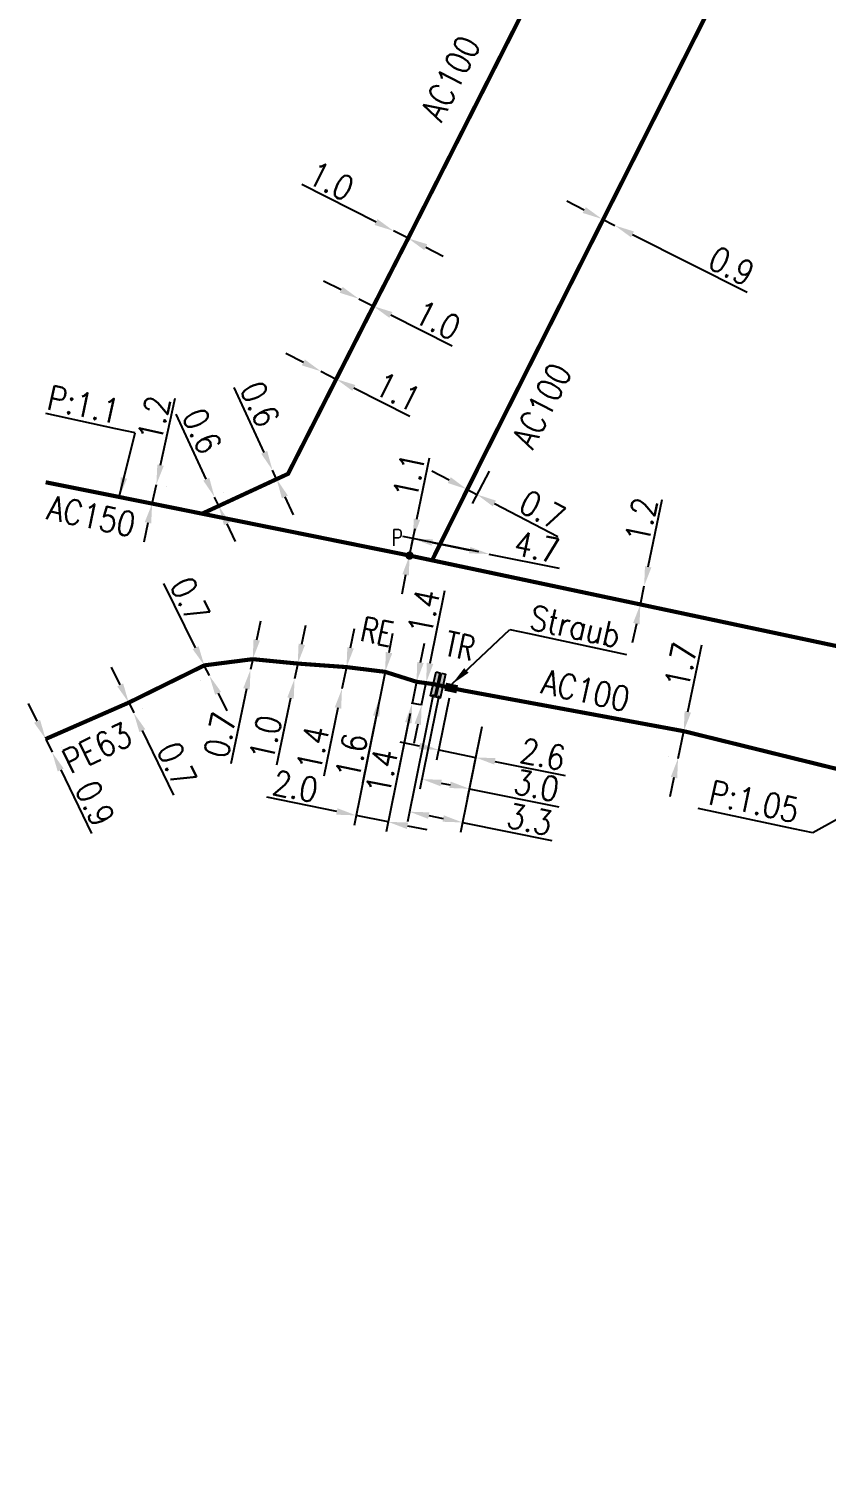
# Model space of a CAD drawing. Header units: millimetres. Extents: x 155997 to 157006, y 121209 to 122008.
# Drawn here: x 155999 to 156047.7, y 121793.4 to 121880.6 of the extents above; entities that cross this region are included whole.
import ezdxf
from ezdxf.enums import TextEntityAlignment as Align

# ---------------------------------------------------------------- set-up
doc = ezdxf.new("R2010")
doc.units = ezdxf.units.MM
doc.linetypes.add('L_25_AP', pattern=[2000, 1000, 1000])
doc.linetypes.add('L_25_PE', pattern=[2000, 1000, 1000])
doc.layers.get('0').update_dxf_attribs({"linetype": 'CONTINUOUS'})
for name, color, linetype in [('L_150', 1, 'CONTINUOUS'), ('L_300', 7, 'CONTINUOUS'), ('L_340', 7, 'CONTINUOUS')]:
    doc.layers.add(name, color=color, linetype=linetype)
doc.styles.add('G_ROMANS', font='ROMANS.SHX', dxfattribs={"width": 0.75})
doc.styles.get("Standard").update_dxf_attribs({"font": 'romans.shx', "width": 0.85})
doc.dimstyles.get("Standard").update_dxf_attribs({"dimtxt": 1.5, "dimasz": 1.2, "dimexe": 0.625, "dimexo": 0.625, "dimgap": 0.25, "dimtad": 1, "dimdec": 1, "dimzin": 0, "dimdsep": 46, "dimtxsty": 'Standard', "dimcen": -0.5, "dimadec": 0, "dimazin": 0, "dimtfac": 1, "dimtdec": 1, "dimtmove": 0, "dimatfit": 3, "dimfxl": 0, "dimtolj": 1, "dimtzin": 0, "dimarcsym": 0})

# ---------------------------------------------------------------- blocks, each defined once
blk = doc.blocks.new('*D581')
at = {"layer": 'L_150', "color": 0, "linetype": 'Continuous', "lineweight": -2, "transparency": 16777216}
for p, q in [((156032.887, 121869.49), (156031.815, 121870.03)), ((156033.959, 121868.951), (156034.762, 121868.546)), ((156035.834, 121868.006), (156042.827, 121864.483))]:
    blk.add_line(p, q, dxfattribs=at)
at = {"layer": 'L_150', "color": 0, "linetype": 'Continuous', "transparency": 16777216}
for points in [[(156032.977, 121869.669), (156032.797, 121869.312), (156033.959, 121868.951)], [(156035.924, 121868.184), (156035.744, 121867.827), (156034.762, 121868.546)]]:
    blk.add_solid(points, dxfattribs=at)
at = {"layer": 'L_150', "color": 0, "linetype": 'Continuous', "transparency": 16777216, "insert": (156041.888, 121866.076), "char_height": 1.5, "attachment_point": 5, "rotation": 333.26327}
blk.add_mtext('\\A1;0.9', dxfattribs=at)
blk = doc.blocks.new('*D580')
at = {"layer": 'L_150', "color": 0, "linetype": 'Continuous', "lineweight": -2, "transparency": 16777216}
for p, q in [((156020.173, 121868.757), (156015.646, 121871.042)), ((156022.137, 121867.766), (156021.244, 121868.217)), ((156023.208, 121867.226), (156024.28, 121866.685))]:
    blk.add_line(p, q, dxfattribs=at)
at = {"layer": 'L_150', "color": 0, "linetype": 'Continuous', "transparency": 16777216}
for points in [[(156020.263, 121868.936), (156020.083, 121868.579), (156021.244, 121868.217)], [(156023.298, 121867.404), (156023.118, 121867.047), (156022.137, 121867.766)]]:
    blk.add_solid(points, dxfattribs=at)
at = {"layer": 'L_150', "color": 0, "linetype": 'Continuous', "transparency": 16777216, "insert": (156017.431, 121871.261), "char_height": 1.5, "attachment_point": 5, "rotation": 333.22484}
blk.add_mtext('\\A1;1.0', dxfattribs=at)
blk = doc.blocks.new('*D1050')
at = {"layer": 'L_150', "color": 0, "linetype": 'Continuous', "lineweight": -2, "transparency": 16777216}
for p, q in [((156009.809, 121853.057), (156007.971, 121857.023)), ((156010.566, 121851.424), (156010.314, 121851.968)), ((156010.881, 121852.231), (156010.881, 121852.231)), ((156011.133, 121851.687), (156011.133, 121851.687)), ((156011.071, 121850.335), (156011.576, 121849.247))]:
    blk.add_line(p, q, dxfattribs=at)
at = {"layer": 'L_150', "color": 0, "linetype": 'Continuous', "transparency": 16777216}
for points in [[(156009.991, 121853.141), (156009.628, 121852.973), (156010.314, 121851.968)], [(156011.253, 121850.419), (156010.89, 121850.251), (156010.566, 121851.424)]]:
    blk.add_solid(points, dxfattribs=at)
at = {"layer": 'L_150', "color": 0, "linetype": 'Continuous', "transparency": 16777216, "insert": (156009.545, 121856.005), "char_height": 1.5, "attachment_point": 5, "rotation": 294.87131}
blk.add_mtext('\\A1;0.6', dxfattribs=at)
blk = doc.blocks.new('*D1051')
at = {"layer": 'L_150', "color": 0, "linetype": 'Continuous', "lineweight": -2, "transparency": 16777216}
for p, q in [((156013.347, 121854.697), (156011.508, 121858.663)), ((156014.104, 121853.064), (156013.852, 121853.608)), ((156014.609, 121851.975), (156015.113, 121850.887))]:
    blk.add_line(p, q, dxfattribs=at)
at = {"layer": 'L_150', "color": 0, "linetype": 'Continuous', "transparency": 16777216}
for points in [[(156013.528, 121854.781), (156013.165, 121854.613), (156013.852, 121853.608)], [(156014.79, 121852.059), (156014.427, 121851.891), (156014.104, 121853.064)]]:
    blk.add_solid(points, dxfattribs=at)
at = {"layer": 'L_150', "color": 0, "linetype": 'Continuous', "transparency": 16777216, "insert": (156013.083, 121857.645), "char_height": 1.5, "attachment_point": 5, "rotation": 294.87131}
blk.add_mtext('\\A1;0.6', dxfattribs=at)
blk = doc.blocks.new('*D1052')
at = {"layer": 'L_150', "color": 0, "linetype": 'Continuous', "lineweight": -2, "transparency": 16777216}
for p, q in [((156007.016, 121853.915), (156007.908, 121858.008)), ((156006.505, 121851.57), (156006.761, 121852.742)), ((156007.371, 121852.609), (156007.371, 121852.609)), ((156006.25, 121850.397), (156005.994, 121849.225))]:
    blk.add_line(p, q, dxfattribs=at)
at = {"layer": 'L_150', "color": 0, "linetype": 'Continuous', "transparency": 16777216}
for points in [[(156006.821, 121853.958), (156007.212, 121853.872), (156006.761, 121852.742)], [(156006.054, 121850.44), (156006.445, 121850.355), (156006.505, 121851.57)]]:
    blk.add_solid(points, dxfattribs=at)
at = {"layer": 'L_150', "color": 0, "linetype": 'Continuous', "transparency": 16777216, "insert": (156006.613, 121856.761), "char_height": 1.5, "attachment_point": 5, "rotation": 77.71134}
blk.add_mtext('\\A1;1.2', dxfattribs=at)
blk = doc.blocks.new('*D1053')
at = {"layer": 'L_150', "color": 0, "linetype": 'Continuous', "lineweight": -2, "transparency": 16777216}
for p, q in [((156015.736, 121860.185), (156014.665, 121860.726)), ((156016.808, 121859.645), (156017.745, 121859.172)), ((156018.817, 121858.631), (156022.232, 121856.908))]:
    blk.add_line(p, q, dxfattribs=at)
at = {"layer": 'L_150', "color": 0, "linetype": 'Continuous', "transparency": 16777216}
for points in [[(156015.827, 121860.364), (156015.646, 121860.007), (156016.808, 121859.645)], [(156018.907, 121858.81), (156018.727, 121858.453), (156017.745, 121859.172)]]:
    blk.add_solid(points, dxfattribs=at)
at = {"layer": 'L_150', "color": 0, "linetype": 'Continuous', "transparency": 16777216, "insert": (156021.51, 121858.392), "char_height": 1.5, "attachment_point": 5, "rotation": 333.2274}
blk.add_mtext('\\A1;1.1', dxfattribs=at)
blk = doc.blocks.new('*D1054')
at = {"layer": 'L_150', "color": 0, "linetype": 'Continuous', "lineweight": -2, "transparency": 16777216}
for p, q in [((156018.047, 121864.616), (156016.976, 121865.157)), ((156019.119, 121864.076), (156020.012, 121863.625)), ((156021.083, 121863.085), (156024.823, 121861.198))]:
    blk.add_line(p, q, dxfattribs=at)
at = {"layer": 'L_150', "color": 0, "linetype": 'Continuous', "transparency": 16777216}
for points in [[(156018.137, 121864.795), (156017.957, 121864.438), (156019.119, 121864.076)], [(156021.173, 121863.263), (156020.993, 121862.906), (156020.012, 121863.625)]]:
    blk.add_solid(points, dxfattribs=at)
at = {"layer": 'L_150', "color": 0, "linetype": 'Continuous', "transparency": 16777216, "insert": (156023.939, 121862.764), "char_height": 1.5, "attachment_point": 5, "rotation": 333.2274}
blk.add_mtext('\\A1;1.0', dxfattribs=at)
blk = doc.blocks.new('*D1055')
at = {"layer": 'L_150', "color": 0, "linetype": 'Continuous', "lineweight": -2, "transparency": 16777216}
for p, q in [((156024.647, 121853.002), (156023.582, 121853.555)), ((156026.453, 121853.878), (156025.425, 121851.895)), ((156027.074, 121853.556), (156026.046, 121851.573)), ((156025.712, 121852.45), (156026.334, 121852.128)), ((156027.399, 121851.575), (156031.28, 121849.563))]:
    blk.add_line(p, q, dxfattribs=at)
at = {"layer": 'L_150', "color": 0, "linetype": 'Continuous', "transparency": 16777216}
for points in [[(156024.739, 121853.18), (156024.555, 121852.825), (156025.712, 121852.45)], [(156027.491, 121851.753), (156027.307, 121851.398), (156026.334, 121852.128)]]:
    blk.add_solid(points, dxfattribs=at)
at = {"layer": 'L_150', "color": 0, "linetype": 'Continuous', "transparency": 16777216, "insert": (156030.333, 121851.181), "char_height": 1.5, "attachment_point": 5, "rotation": 332.59114}
blk.add_mtext('\\A1;0.7', dxfattribs=at)
blk = doc.blocks.new('*D1056')
at = {"layer": 'L_150', "color": 0, "linetype": 'Continuous', "lineweight": -2, "transparency": 16777216}
for p, q in [((156036.792, 121847.715), (156037.645, 121851.816)), ((156036.313, 121845.414), (156036.547, 121846.54)), ((156036.069, 121844.239), (156035.824, 121843.064))]:
    blk.add_line(p, q, dxfattribs=at)
at = {"layer": 'L_150', "color": 0, "linetype": 'Continuous', "transparency": 16777216}
for points in [[(156036.596, 121847.755), (156036.988, 121847.674), (156036.547, 121846.54)], [(156035.873, 121844.28), (156036.265, 121844.198), (156036.313, 121845.414)]]:
    blk.add_solid(points, dxfattribs=at)
at = {"layer": 'L_150', "color": 0, "linetype": 'Continuous', "transparency": 16777216, "insert": (156036.362, 121850.556), "char_height": 1.5, "attachment_point": 5, "rotation": 78.2465}
blk.add_mtext('\\A1;1.2', dxfattribs=at)
blk = doc.blocks.new('*D1084')
at = {"layer": 'L_150', "color": 0, "linetype": 'Continuous', "lineweight": -2, "transparency": 16777216}
for p, q in [((156039.211, 121838.85), (156040.072, 121842.95)), ((156038.353, 121837.804), (156038.353, 121837.804)), ((156038.615, 121836.012), (156038.964, 121837.676)), ((156038.003, 121836.14), (156038.003, 121836.14)), ((156038.368, 121834.838), (156038.121, 121833.663))]:
    blk.add_line(p, q, dxfattribs=at)
at = {"layer": 'L_150', "color": 0, "linetype": 'Continuous', "transparency": 16777216}
for points in [[(156039.015, 121838.891), (156039.407, 121838.809), (156038.964, 121837.676)], [(156038.172, 121834.879), (156038.564, 121834.796), (156038.615, 121836.012)]]:
    blk.add_solid(points, dxfattribs=at)
at = {"layer": 'L_150', "color": 0, "linetype": 'Continuous', "transparency": 16777216, "insert": (156038.786, 121841.693), "char_height": 1.5, "attachment_point": 5, "rotation": 78.13712}
blk.add_mtext('\\A1;1.7', dxfattribs=at)
blk = doc.blocks.new('*D1085')
at = {"layer": 'L_150', "color": 0, "linetype": 'Continuous', "lineweight": -2, "transparency": 16777216}
for p, q in [((156022.886, 121841.868), (156023.124, 121843.044)), ((156022.648, 121840.692), (156022.381, 121839.369)), ((156022.143, 121838.193), (156021.198, 121833.521))]:
    blk.add_line(p, q, dxfattribs=at)
at = {"layer": 'L_150', "color": 0, "linetype": 'Continuous', "transparency": 16777216}
for points in [[(156022.69, 121841.908), (156023.082, 121841.828), (156022.648, 121840.692)], [(156021.947, 121838.232), (156022.339, 121838.153), (156022.381, 121839.369)]]:
    blk.add_solid(points, dxfattribs=at)
at = {"layer": 'L_150', "color": 0, "linetype": 'Continuous', "transparency": 16777216, "insert": (156020.52, 121835.214), "char_height": 1.5, "attachment_point": 5, "rotation": 78.56534}
blk.add_mtext('\\A1;1.4', dxfattribs=at)
blk = doc.blocks.new('*D1086')
at = {"layer": 'L_150', "color": 0, "linetype": 'Continuous', "lineweight": -2, "transparency": 16777216}
for p, q in [((156020.607, 121840.685), (156018.834, 121831.923)), ((156022.257, 121838.756), (156020.795, 121831.527)), ((156017.782, 121832.774), (156013.497, 121833.64)), ((156020.919, 121832.139), (156018.958, 121832.536)), ((156022.095, 121831.901), (156023.271, 121831.664))]:
    blk.add_line(p, q, dxfattribs=at)
at = {"layer": 'L_150', "color": 0, "linetype": 'Continuous', "transparency": 16777216}
for points in [[(156017.822, 121832.97), (156017.742, 121832.578), (156018.958, 121832.536)], [(156022.134, 121832.098), (156022.055, 121831.705), (156020.919, 121832.139)]]:
    blk.add_solid(points, dxfattribs=at)
at = {"layer": 'L_150', "color": 0, "linetype": 'Continuous', "transparency": 16777216, "insert": (156015.25, 121834.306), "char_height": 1.5, "attachment_point": 5, "rotation": 348.56534}
blk.add_mtext('\\A1;2.0', dxfattribs=at)
blk = doc.blocks.new('*D1087')
at = {"layer": 'L_150', "color": 0, "linetype": 'Continuous', "lineweight": -2, "transparency": 16777216}
for p, q in [((156020.968, 121842.474), (156021.206, 121843.65)), ((156020.731, 121841.298), (156020.423, 121839.779)), ((156020.185, 121838.603), (156019.355, 121834.497))]:
    blk.add_line(p, q, dxfattribs=at)
at = {"layer": 'L_150', "color": 0, "linetype": 'Continuous', "transparency": 16777216}
for points in [[(156020.772, 121842.514), (156021.164, 121842.435), (156020.731, 121841.298)], [(156019.989, 121838.642), (156020.381, 121838.563), (156020.423, 121839.779)]]:
    blk.add_solid(points, dxfattribs=at)
at = {"layer": 'L_150', "color": 0, "linetype": 'Continuous', "transparency": 16777216, "insert": (156018.671, 121836.16), "char_height": 1.5, "attachment_point": 5, "rotation": 78.56534}
blk.add_mtext('\\A1;1.6', dxfattribs=at)
blk = doc.blocks.new('*D1088')
at = {"layer": 'L_150', "color": 0, "linetype": 'Continuous', "lineweight": -2, "transparency": 16777216}
for p, q in [((156009.159, 121842.77), (156007.226, 121846.691)), ((156009.129, 121841.418), (156009.129, 121841.418)), ((156009.999, 121841.066), (156009.689, 121841.694)), ((156009.438, 121840.79), (156009.438, 121840.79)), ((156010.529, 121839.99), (156011.06, 121838.913))]:
    blk.add_line(p, q, dxfattribs=at)
at = {"layer": 'L_150', "color": 0, "linetype": 'Continuous', "transparency": 16777216}
for points in [[(156009.338, 121842.859), (156008.979, 121842.682), (156009.689, 121841.694)], [(156010.709, 121840.078), (156010.35, 121839.901), (156009.999, 121841.066)]]:
    blk.add_solid(points, dxfattribs=at)
at = {"layer": 'L_150', "color": 0, "linetype": 'Continuous', "transparency": 16777216, "insert": (156008.824, 121845.711), "char_height": 1.5, "attachment_point": 5, "rotation": 296.24212}
blk.add_mtext('\\A1;0.7', dxfattribs=at)
blk = doc.blocks.new('*D1089')
at = {"layer": 'L_150', "color": 0, "linetype": 'Continuous', "lineweight": -2, "transparency": 16777216}
for p, q in [((156012.89, 121843.247), (156013.136, 121844.422)), ((156012.644, 121842.073), (156012.511, 121841.436)), ((156012.265, 121840.262), (156011.305, 121835.682))]:
    blk.add_line(p, q, dxfattribs=at)
at = {"layer": 'L_150', "color": 0, "linetype": 'Continuous', "transparency": 16777216}
for points in [[(156012.695, 121843.288), (156013.086, 121843.206), (156012.644, 121842.073)], [(156012.069, 121840.303), (156012.461, 121840.221), (156012.511, 121841.436)]]:
    blk.add_solid(points, dxfattribs=at)
at = {"layer": 'L_150', "color": 0, "linetype": 'Continuous', "transparency": 16777216, "insert": (156010.652, 121837.439), "char_height": 1.5, "attachment_point": 5, "rotation": 78.16723}
blk.add_mtext('\\A1;0.7', dxfattribs=at)
blk = doc.blocks.new('*D1090')
at = {"layer": 'L_150', "color": 0, "linetype": 'Continuous', "lineweight": -2, "transparency": 16777216}
for p, q in [((156015.641, 121842.978), (156015.887, 121844.152)), ((156015.394, 121841.803), (156015.2, 121840.873)), ((156014.954, 121839.699), (156014.095, 121835.598))]:
    blk.add_line(p, q, dxfattribs=at)
at = {"layer": 'L_150', "color": 0, "linetype": 'Continuous', "transparency": 16777216}
for points in [[(156015.445, 121843.019), (156015.836, 121842.936), (156015.394, 121841.803)], [(156014.758, 121839.74), (156015.149, 121839.658), (156015.2, 121840.873)]]:
    blk.add_solid(points, dxfattribs=at)
at = {"layer": 'L_150', "color": 0, "linetype": 'Continuous', "transparency": 16777216, "insert": (156013.422, 121837.266), "char_height": 1.5, "attachment_point": 5, "rotation": 78.16723}
blk.add_mtext('\\A1;1.0', dxfattribs=at)
blk = doc.blocks.new('*D1091')
at = {"layer": 'L_150', "color": 0, "linetype": 'Continuous', "lineweight": -2, "transparency": 16777216}
for p, q in [((156018.619, 121842.762), (156018.865, 121843.937)), ((156018.373, 121841.588), (156018.096, 121840.266)), ((156017.85, 121839.092), (156016.978, 121834.932))]:
    blk.add_line(p, q, dxfattribs=at)
at = {"layer": 'L_150', "color": 0, "linetype": 'Continuous', "transparency": 16777216}
for points in [[(156018.423, 121842.803), (156018.814, 121842.721), (156018.373, 121841.588)], [(156017.654, 121839.133), (156018.045, 121839.051), (156018.096, 121840.266)]]:
    blk.add_solid(points, dxfattribs=at)
at = {"layer": 'L_150', "color": 0, "linetype": 'Continuous', "transparency": 16777216, "insert": (156016.312, 121836.63), "char_height": 1.5, "attachment_point": 5, "rotation": 78.16723}
blk.add_mtext('\\A1;1.4', dxfattribs=at)
blk = doc.blocks.new('*D1092')
at = {"layer": 'L_340', "color": 0, "linetype": 'Continuous', "lineweight": -2, "transparency": 16777216}
for p, q in [((156024.641, 121839.701), (156023.875, 121835.915)), ((156026.632, 121837.943), (156026.13, 121835.459)), ((156022.823, 121836.766), (156021.647, 121837.004)), ((156023.999, 121836.528), (156026.253, 121836.072)), ((156027.43, 121835.834), (156031.714, 121834.967))]:
    blk.add_line(p, q, dxfattribs=at)
at = {"layer": 'L_340', "color": 0, "linetype": 'Continuous', "transparency": 16777216}
for points in [[(156022.863, 121836.962), (156022.783, 121836.57), (156023.999, 121836.528)], [(156027.469, 121836.03), (156027.39, 121835.638), (156026.253, 121836.072)]]:
    blk.add_solid(points, dxfattribs=at)
at = {"layer": 'L_340', "color": 0, "linetype": 'Continuous', "transparency": 16777216, "insert": (156030.358, 121836.262), "char_height": 1.5, "attachment_point": 5, "rotation": 348.56467}
blk.add_mtext('\\A1;2.6', dxfattribs=at)
blk = doc.blocks.new('*D1093')
at = {"layer": 'L_340', "color": 0, "linetype": 'Continuous', "lineweight": -2, "transparency": 16777216}
for p, q in [((156024.006, 121839.839), (156022.852, 121834.136)), ((156026.632, 121837.943), (156025.744, 121833.552)), ((156024.152, 121834.511), (156024.691, 121834.402)), ((156025.868, 121834.164), (156031.328, 121833.06))]:
    blk.add_line(p, q, dxfattribs=at)
at = {"layer": 'L_340', "color": 0, "linetype": 'Continuous', "transparency": 16777216}
for points in [[(156024.192, 121834.707), (156024.113, 121834.315), (156022.976, 121834.749)], [(156024.731, 121834.598), (156024.652, 121834.206), (156025.868, 121834.164)]]:
    blk.add_solid(points, dxfattribs=at)
at = {"layer": 'L_340', "color": 0, "linetype": 'Continuous', "transparency": 16777216, "insert": (156029.972, 121834.354), "char_height": 1.5, "attachment_point": 5, "rotation": 348.56467}
blk.add_mtext('\\A1;3.0', dxfattribs=at)
blk = doc.blocks.new('*D1095')
at = {"layer": 'L_340', "color": 0, "linetype": 'Continuous', "lineweight": -2, "transparency": 16777216}
for p, q in [((156023.473, 121841.819), (156024.371, 121846.257)), ((156023.176, 121840.655), (156022.623, 121840.767)), ((156022.958, 121839.27), (156023.235, 121840.643)), ((156022.898, 121839.282), (156022.345, 121839.394)), ((156022.72, 121838.094), (156022.482, 121836.918))]:
    blk.add_line(p, q, dxfattribs=at)
at = {"layer": 'L_340', "color": 0, "linetype": 'Continuous', "transparency": 16777216}
for points in [[(156023.277, 121841.859), (156023.669, 121841.779), (156023.235, 121840.643)], [(156022.524, 121838.134), (156022.916, 121838.055), (156022.958, 121839.27)]]:
    blk.add_solid(points, dxfattribs=at)
at = {"layer": 'L_340', "color": 0, "linetype": 'Continuous', "transparency": 16777216, "insert": (156023.089, 121844.96), "char_height": 1.5, "attachment_point": 5, "rotation": 78.56467}
blk.add_mtext('\\A1;1.4', dxfattribs=at)
blk = doc.blocks.new('L_340_19')
at = {"linetype": 'Continuous'}
blk.add_hatch(color=0, dxfattribs=at).paths.add_polyline_path([(0.125, 0.75), (-0.125, 0.75), (-0.125, -0.75), (0.125, -0.75)])
at = {"color": 0, "linetype": 'Continuous'}
blk.add_lwpolyline([(-0.125, 0.75), (0.125, 0.75), (0.125, -0.75), (-0.125, -0.75)], close=True, dxfattribs=at)
at = {"color": 0, "linetype": 'Continuous', "width": 0.75}
for tag, height, flags, p in [('TR', 1, 8, (0, 1.981)), ('DEF_LEG', 1.2, 3, (0, -5)), ('DEF_COUP', 1.2, 3, (0, -7.5)), ('DEF_TYPE', 1.2, 3, (0, -10))]:
    blk.add_attdef(tag, text='', height=height, dxfattribs=dict(at, flags=flags)).set_placement(p, align=Align.MIDDLE)
blk = doc.blocks.new('L_340_20')
at = {"linetype": 'Continuous'}
blk.add_hatch(color=0, dxfattribs=at).paths.add_polyline_path([(0.125, 0.75), (-0.125, 0.75), (-0.125, -0.75), (0.125, -0.75)])
at = {"color": 0, "linetype": 'Continuous'}
blk.add_lwpolyline([(-0.125, 0.75), (0.125, 0.75), (0.125, -0.75), (-0.125, -0.75)], close=True, dxfattribs=at)
at = {"color": 0, "linetype": 'Continuous', "width": 0.75}
for tag, height, flags, p in [('RE', 1, 8, (0, 1.867)), ('DEF_LEG', 1.2, 3, (0, -5)), ('DEF_COUP', 1.2, 3, (0, -7.5)), ('DEF_TYPE', 1.2, 3, (0, -10))]:
    blk.add_attdef(tag, text='', height=height, dxfattribs=dict(at, flags=flags)).set_placement(p, align=Align.MIDDLE)
blk = doc.blocks.new('*D1096')
at = {"layer": 'L_150', "color": 0, "linetype": 'Continuous', "lineweight": -2, "transparency": 16777216}
for p, q in [((156004.552, 121840.499), (156004.029, 121841.579)), ((156005.075, 121839.419), (156005.38, 121838.789)), ((156005.637, 121839.691), (156005.637, 121839.691)), ((156005.942, 121839.061), (156005.942, 121839.061)), ((156005.903, 121837.709), (156007.808, 121833.774))]:
    blk.add_line(p, q, dxfattribs=at)
at = {"layer": 'L_150', "color": 0, "linetype": 'Continuous', "transparency": 16777216}
for points in [[(156004.732, 121840.586), (156004.372, 121840.412), (156005.075, 121839.419)], [(156006.083, 121837.796), (156005.723, 121837.622), (156005.38, 121838.789)]]:
    blk.add_solid(points, dxfattribs=at)
at = {"layer": 'L_150', "color": 0, "linetype": 'Continuous', "transparency": 16777216, "insert": (156008.017, 121835.637), "char_height": 1.5, "attachment_point": 5, "rotation": 295.83605}
blk.add_mtext('\\A1;0.7', dxfattribs=at)
blk = doc.blocks.new('*D1097')
at = {"layer": 'L_150', "color": 0, "linetype": 'Continuous', "lineweight": -2, "transparency": 16777216}
for p, q in [((155999.48, 121838.278), (155998.957, 121839.358)), ((156000.003, 121837.198), (156000.395, 121836.388)), ((156000.565, 121837.47), (156000.565, 121837.47)), ((156000.957, 121836.66), (156000.957, 121836.66)), ((156000.918, 121835.308), (156002.796, 121831.428))]:
    blk.add_line(p, q, dxfattribs=at)
at = {"layer": 'L_150', "color": 0, "linetype": 'Continuous', "transparency": 16777216}
for points in [[(155999.66, 121838.365), (155999.3, 121838.191), (156000.003, 121837.198)], [(156001.098, 121835.395), (156000.738, 121835.22), (156000.395, 121836.388)]]:
    blk.add_solid(points, dxfattribs=at)
at = {"layer": 'L_150', "color": 0, "linetype": 'Continuous', "transparency": 16777216, "insert": (156003.019, 121833.263), "char_height": 1.5, "attachment_point": 5, "rotation": 295.83605}
blk.add_mtext('\\A1;0.9', dxfattribs=at)
blk = doc.blocks.new('L_340_02')
at = {"color": 0, "linetype": 'Continuous'}
blk.add_solid([(-0.75, 0.25), (0.75, 0.25), (-0.75, -0.25), (0.75, -0.25)], dxfattribs=at)
at = {"color": 0, "linetype": 'Continuous', "width": 0.75, "flags": 3}
for tag, p in [('DEF_LEG', (0, -4.75)), ('DEF_TYPE', (0, -6.75))]:
    blk.add_attdef(tag, text='', height=1.2, dxfattribs=at).set_placement(p, align=Align.MIDDLE)
blk = doc.blocks.new('*D1203')
at = {"layer": 'L_340', "color": 0, "linetype": 'Continuous', "lineweight": -2, "transparency": 16777216}
for p, q in [((156023.665, 121839.918), (156022.093, 121832.147)), ((156026.632, 121837.943), (156025.327, 121831.493)), ((156023.393, 121832.522), (156024.275, 121832.343)), ((156025.451, 121832.105), (156030.912, 121831.001))]:
    blk.add_line(p, q, dxfattribs=at)
at = {"layer": 'L_340', "color": 0, "linetype": 'Continuous', "transparency": 16777216}
for points in [[(156023.432, 121832.718), (156023.353, 121832.326), (156022.217, 121832.76)], [(156024.315, 121832.539), (156024.235, 121832.147), (156025.451, 121832.105)]]:
    blk.add_solid(points, dxfattribs=at)
at = {"layer": 'L_340', "color": 0, "linetype": 'Continuous', "transparency": 16777216, "insert": (156029.556, 121832.295), "char_height": 1.5, "attachment_point": 5, "rotation": 348.56467}
blk.add_mtext('\\A1;3.3', dxfattribs=at)
blk = doc.blocks.new('*D1214')
at = {"layer": 'L_300', "color": 0, "linetype": 'Continuous', "lineweight": -2, "transparency": 16777216}
for p, q in [((156022.345, 121849.009), (156022.557, 121850.048)), ((156023.608, 121849.196), (156025.891, 121848.732)), ((156027.067, 121848.492), (156031.351, 121847.62))]:
    blk.add_line(p, q, dxfattribs=at)
at = {"layer": 'L_300', "color": 0, "linetype": 'Continuous', "transparency": 16777216}
for points in [[(156023.648, 121849.392), (156023.568, 121849), (156022.432, 121849.436)], [(156025.931, 121848.928), (156025.851, 121848.536), (156027.067, 121848.492)]]:
    blk.add_solid(points, dxfattribs=at)
at = {"layer": 'L_300', "color": 0, "linetype": 'Continuous', "transparency": 16777216, "insert": (156029.996, 121848.917), "char_height": 1.5, "attachment_point": 5, "rotation": 348.49552}
blk.add_mtext('\\A1;4.7', dxfattribs=at)
blk = doc.blocks.new('*D1215')
at = {"layer": 'L_300', "color": 0, "linetype": 'Continuous', "lineweight": -2, "transparency": 16777216}
for p, q in [((156022.672, 121850.612), (156023.434, 121854.36)), ((156026.455, 121848.617), (156021.82, 121849.56)), ((156022.221, 121848.397), (156022.432, 121849.436)), ((156021.981, 121847.221), (156021.742, 121846.045))]:
    blk.add_line(p, q, dxfattribs=at)
at = {"layer": 'L_300', "color": 0, "linetype": 'Continuous', "transparency": 16777216}
for points in [[(156022.476, 121850.651), (156022.868, 121850.572), (156022.432, 121849.436)], [(156021.786, 121847.261), (156022.177, 121847.181), (156022.221, 121848.397)]]:
    blk.add_solid(points, dxfattribs=at)
at = {"layer": 'L_300', "color": 0, "linetype": 'Continuous', "transparency": 16777216, "insert": (156022.193, 121853.273), "char_height": 1.5, "attachment_point": 5, "rotation": 78.49552}
blk.add_mtext('\\A1;1.1', dxfattribs=at)
blk = doc.blocks.new('L_300_12')
at = {"color": 0, "linetype": 'Continuous', "const_width": 0.248, "flags": 128}
blk.add_lwpolyline([(-0.126, 0, 1), (0.126, 0, 1)], format="xyb", close=True, dxfattribs=at)
at = {"linetype": 'Continuous', "style": 'G_ROMANS', "width": 0.75}
blk.add_attdef('P', text='', height=1, dxfattribs=at).set_placement((0, 1.331), align=Align.MIDDLE_CENTER)
at = {"color": 0, "linetype": 'Continuous', "width": 0.75, "flags": 3}
for tag, p in [('DEF_LEG', (0, -5)), ('DEF_COUP', (0, -7.5)), ('DEF_TYPE', (0, -10))]:
    blk.add_attdef(tag, text='', height=1.2, dxfattribs=at).set_placement(p, align=Align.MIDDLE)

msp = doc.modelspace()

# ---------------------------------------------------------------- linework, layer by layer
at = {"layer": 'L_150', "linetype": 'L_25_AP', "ltscale": 0.5, "const_width": 0.25, "flags": 128}
for points in [[(156020.012, 121863.625), (156022.137, 121867.766), (156031.432, 121886.108), (156046.26, 121915.671), (156054.603, 121932.213), (156061.605, 121945.835), (156061.744, 121946.101), (156061.346, 121946.31), (156061.756, 121947.092), (156060.947, 121949.323), (156048.13, 121955.967), (156041.534, 121959.344), (156028.61, 121966.002), (156021.511, 121969.7), (156007.752, 121976.755), (156001.887, 121979.718), (156000, 121980.762)], [(156023.595, 121848.106), (156026.741, 121854.433), (156046.994, 121894.605), (156058.305, 121916.982), (156061.247, 121922.953), (156070.449, 121941.632), (156074.962, 121942.956), (156076.772, 121942.031), (156077.391, 121941.715), (156080.208, 121940.268), (156081.973, 121939.376), (156091.999, 121934.138), (156097.188, 121931.448), (156104.04, 121927.955), (156113.574, 121922.969), (156115.148, 121922.065), (156126.98, 121916.126), (156135.926, 121911.336), (156139.64, 121909.692), (156145.863, 121906.213), (156148.36, 121905.057), (156157.714, 121900.247), (156164.133, 121896.891), (156173.238, 121892.189), (156177.016, 121890.08), (156190.476, 121883.245), (156200.039, 121878.282), (156214.223, 121870.764), (156218.205, 121868.956), (156223.191, 121866.358), (156227.573, 121863.925), (156240.99, 121857.149), (156250.433, 121852.314), (156254.804, 121849.862), (156259.024, 121847.935), (156271.822, 121841.263), (156276.772, 121838.552), (156285.225, 121834.23), (156290.01, 121831.676), (156303.368, 121824.717), (156313.251, 121819.593), (156325.716, 121813.103), (156342.655, 121804.381), (156351.154, 121800.005), (156383.118, 121783.548), (156401.665, 121773.887), (156414.97, 121766.873), (156417.233, 121765.679), (156417.775, 121754.98)], [(156009.554, 121850.954), (156010.566, 121851.424), (156014.104, 121853.064), (156014.802, 121853.387), (156017.745, 121859.172), (156020.012, 121863.625), (156022.137, 121867.766)], [(156218.739, 121798.108), (156218.739, 121798.108), (156217.951, 121798.355), (156217.184, 121798.596), (156212.876, 121800.448), (156210.839, 121801.106), (156199.451, 121804.84), (156181, 121810.502), (156171.8, 121813.436), (156146.7, 121821.231), (156134.806, 121823.801), (156122.88, 121826.481), (156106.064, 121830.17), (156093.154, 121832.937), (156081.954, 121835.374), (156060.109, 121840.352), (156053.979, 121841.666), (156036.313, 121845.414), (156023.595, 121848.106), (156022.221, 121848.397), (156009.554, 121850.954), (156006.505, 121851.57), (156006.505, 121851.57), (156000, 121852.872)], [(156062.819, 121826.684), (156062.946, 121827.271), (156063.127, 121828.108), (156061.435, 121830.719), (156060.566, 121832.06), (156060.232, 121832.575), (156058.507, 121832.95), (156057.139, 121833.247), (156055.336, 121833.639), (156038.964, 121837.676), (156025.45, 121840.171), (156024.13, 121840.452)]]:
    msp.add_lwpolyline(points, dxfattribs=at)
at = {"layer": 'L_150', "linetype": 'L_25_PE', "ltscale": 0.5, "const_width": 0.25, "flags": 128}
msp.add_lwpolyline([(156000, 121837.196), (156000.003, 121837.198), (156005.075, 121839.419), (156009.614, 121841.657, -0.082817), (156009.772, 121841.704), (156012.588, 121842.065, -0.056371), (156012.701, 121842.067), (156015.394, 121841.803), (156018.373, 121841.588), (156020.685, 121841.304, -0.045998), (156020.774, 121841.284), (156022.648, 121840.692), (156023.789, 121840.531), (156024.13, 121840.452)], format="xyb", dxfattribs=at)

# ---------------------------------------------------------------- block references
at = {"layer": 'L_300', "ltscale": 0.5}
ref = msp.add_blockref('L_300_12', (156022.221, 121848.397), dxfattribs=dict(at, rotation=34.25944169518345))
ref.add_attrib('P', 'P', dxfattribs={"layer": '0', "linetype": 'Continuous', "height": 1, "style": 'G_ROMANS', "width": 0.75}).set_placement((156021.472, 121849.497), align=Align.MIDDLE_CENTER)
at = {"layer": 'L_340'}
ref = msp.add_blockref('L_340_20', (156023.789, 121840.531), dxfattribs=dict(at, rotation=346.9771828113727))
ref.add_attrib('RE', 'RE', dxfattribs={"layer": '0', "color": 0, "linetype": 'Continuous', "height": 1.5, "rotation": 348.30094, "width": 0.75, "flags": 8}).set_placement((156020.244, 121843.748), align=Align.MIDDLE)
ref = msp.add_blockref('L_340_19', (156024.13, 121840.452), dxfattribs=dict(at, rotation=346.977182814622))
ref.add_attrib('TR', 'TR', dxfattribs={"layer": '0', "color": 0, "linetype": 'Continuous', "height": 1.5, "rotation": 348.30094, "width": 0.75, "flags": 8}).set_placement((156025.304, 121842.869), align=Align.MIDDLE)
at = {"layer": 'L_340', "xscale": 0.5000000000002636, "rotation": 347.8273344016815}
msp.add_blockref('L_340_02', (156024.765, 121840.313), dxfattribs=at)

# ---------------------------------------------------------------- texts
at = {"layer": 'L_150', "linetype": 'Continuous', "width": 0.85}
for s, rotation, p in [('AC100', 63.12541, (156024.161, 121874.788)), ('AC100', 63.10508, (156029.735, 121854.804)), ('AC150', 348.05119, (156000, 121850.64)), ('AC100', 347.69946, (156030.177, 121840.01)), ('PE63', 25.83605, (156001.498, 121835.028))]:
    msp.add_text(s, height=1.5, rotation=rotation, dxfattribs=at).set_placement(p)
at = {"layer": 'L_150', "linetype": 'Continuous', "char_height": 1.5}
for s, insert, attachment_point, rotation in [('\\A1;P:1.1', (156004.647, 121857.872), 3, 347.71134), ('\\A1;P:1.05', (156045.806, 121832.072), 9, 347.97278)]:
    msp.add_mtext(s, dxfattribs=dict(at, insert=insert, attachment_point=attachment_point, rotation=rotation))
at = {"layer": 'L_340', "linetype": 'Continuous', "insert": (156029.461, 121843.925), "char_height": 1.5, "attachment_point": 7, "rotation": 347.97278}
msp.add_mtext('\\A1;Straub', dxfattribs=at)

# ---------------------------------------------------------------- dimensions: what is measured, and where the dimension line sits
at = {"layer": 'L_150', "linetype": 'Continuous'}
for base, p1, p2, angle, picture, middle in [((156021.244, 121868.217), (156022.137, 121867.766), (156021.244, 121868.217), 333.22484, '*D580', (156016.98, 121870.368)), ((156034.762, 121868.546), (156033.959, 121868.951), (156034.762, 121868.546), 153.26327, '*D581', (156041.438, 121865.183))]:
    dim = msp.add_linear_dim(base=base, p1=p1, p2=p2, angle=angle, dimstyle='Standard', override={"dimatfit": 0}, dxfattribs=at)
    dim.commit()
    dim.dimension.update_dxf_attribs({"geometry": picture, "text_midpoint": middle, "dimtype": 160})
for base, p1, p2, angle, picture, middle in [((156019.119, 121864.076), (156020.012, 121863.625), (156019.119, 121864.076), 333.2274, '*D1054', (156023.489, 121861.871)), ((156016.808, 121859.645), (156017.745, 121859.172), (156016.808, 121859.645), 333.2274, '*D1053', (156021.06, 121857.5)), ((156013.852, 121853.608), (156014.104, 121853.064), (156013.852, 121853.608), 294.87131, '*D1051', (156012.175, 121857.224)), ((156006.761, 121852.742), (156006.505, 121851.57), (156006.761, 121852.742), 257.71134, '*D1052', (156007.59, 121856.548)), ((156010.314, 121851.968), (156010.566, 121851.424), (156010.314, 121851.968), 294.87131, '*D1050', (156008.638, 121855.584)), ((156026.334, 121852.128), (156026.741, 121854.433), (156027.362, 121854.111), 152.59114, '*D1055', (156029.872, 121850.293)), ((156036.5474909, 121846.539688597), (156036.313234047, 121845.413800624), (156036.5474909, 121846.539688597), 258.24649687, '*D1056', (156037.340835923, 121850.352672554)), ((156009.999, 121841.066), (156009.689, 121841.694), (156009.999, 121841.066), 116.24212, '*D1088', (156007.927, 121845.269)), ((156012.511, 121841.436), (156012.644, 121842.073), (156012.511, 121841.436), 78.16723, '*D1089', (156011.631, 121837.234)), ((156015.1997, 121840.8732), (156015.3945, 121841.803), (156015.1997, 121840.8732), 78.16723, '*D1090', (156014.4011, 121837.0613)), ((156018.096, 121840.266), (156018.373, 121841.588), (156018.096, 121840.266), 78.16723, '*D1091', (156017.291, 121836.425)), ((156020.423, 121839.779), (156020.731, 121841.298), (156020.423, 121839.779), 78.56534, '*D1087', (156019.651, 121835.961)), ((156022.3808, 121839.3687), (156022.64843789, 121840.69190443), (156022.3808, 121839.3687), 78.56534068, '*D1085', (156021.50042605, 121835.01612231)), ((156038.615, 121836.012), (156038.964, 121837.676), (156038.615, 121836.012), 78.13712, '*D1084', (156039.765, 121841.487)), ((156005.38, 121838.789), (156005.075, 121839.419), (156005.38, 121838.789), 115.83605, '*D1096', (156007.117, 121835.202)), ((156020.919, 121832.139), (156020.731, 121841.298), (156022.381, 121839.369), 168.56534, '*D1086', (156015.052, 121833.326)), ((156000.395, 121836.388), (156000.003, 121837.198), (156000.395, 121836.388), 115.83605, '*D1097', (156002.119, 121832.828))]:
    dim = msp.add_linear_dim(base=base, p1=p1, p2=p2, angle=angle, dimstyle='Standard', dxfattribs=at)
    dim.commit()
    dim.dimension.update_dxf_attribs({"geometry": picture, "text_midpoint": middle, "dimtype": 160})
at = {"layer": 'L_300', "linetype": 'Continuous'}
for base, angle, picture, middle in [((156022.432, 121849.436), 258.49552, '*D1215', (156023.173, 121853.074)), ((156027.067, 121848.492), 168.49552, '*D1214', (156029.797, 121847.937))]:
    dim = msp.add_linear_dim(base=base, p1=(156022.221, 121848.397), p2=(156027.067, 121848.492), angle=angle, dimstyle='Standard', dxfattribs=at)
    dim.commit()
    dim.dimension.update_dxf_attribs({"geometry": picture, "text_midpoint": middle, "dimtype": 160})
at = {"layer": 'L_340', "linetype": 'Continuous'}
for base, p1, p2, angle, picture, middle in [((156022.958, 121839.27), (156023.789, 121840.531), (156023.511, 121839.159), 78.56467, '*D1095', (156024.069, 121844.762)), ((156025.451, 121832.105), (156023.789, 121840.531), (156026.756, 121838.555), 168.56467, '*D1203', (156029.358, 121831.315)), ((156025.868, 121834.164), (156024.13, 121840.452), (156026.756, 121838.555), 168.56467, '*D1093', (156029.774, 121833.374))]:
    dim = msp.add_linear_dim(base=base, p1=p1, p2=p2, angle=angle, dimstyle='Standard', dxfattribs=at)
    dim.commit()
    dim.dimension.update_dxf_attribs({"geometry": picture, "text_midpoint": middle, "dimtype": 160})
dim = msp.add_linear_dim(base=(156026.253, 121836.072), p1=(156024.765, 121840.313), p2=(156026.756, 121838.555), angle=168.56467, text='2.6', dimstyle='Standard', dxfattribs=at)
dim.commit()
dim.dimension.update_dxf_attribs({"geometry": '*D1092', "text_midpoint": (156030.16, 121835.282), "dimtype": 160})

# ---------------------------------------------------------------- leaders
at = {"layer": 'L_150', "linetype": 'Continuous', "annotation_type": 0, "has_hookline": 1, "hookline_direction": 1}
for points, text_width, horizontal_direction in [([(156004.498, 121851.972), (156005.459, 121855.888), (156004.287, 121856.143)], 4.129, (0.977088, -0.212837, 0)), ([(156052.135, 121834.428), (156046.841, 121831.462), (156045.668, 121831.712)], 5.707, (0.978049, -0.208376, 0))]:
    msp.add_leader(points, dimstyle='Standard', dxfattribs=dict(at, text_width=text_width, horizontal_direction=horizontal_direction))
at = {"layer": 'L_340', "linetype": 'Continuous', "annotation_type": 0, "has_hookline": 1, "hookline_direction": 0, "text_width": 5.829, "horizontal_direction": (0.978049, -0.208376, 0)}
msp.add_leader([(156024.818, 121840.558), (156028.343, 121843.881), (156029.517, 121843.631)], dimstyle='Standard', dxfattribs=at)

doc.saveas('drawing.dxf')
